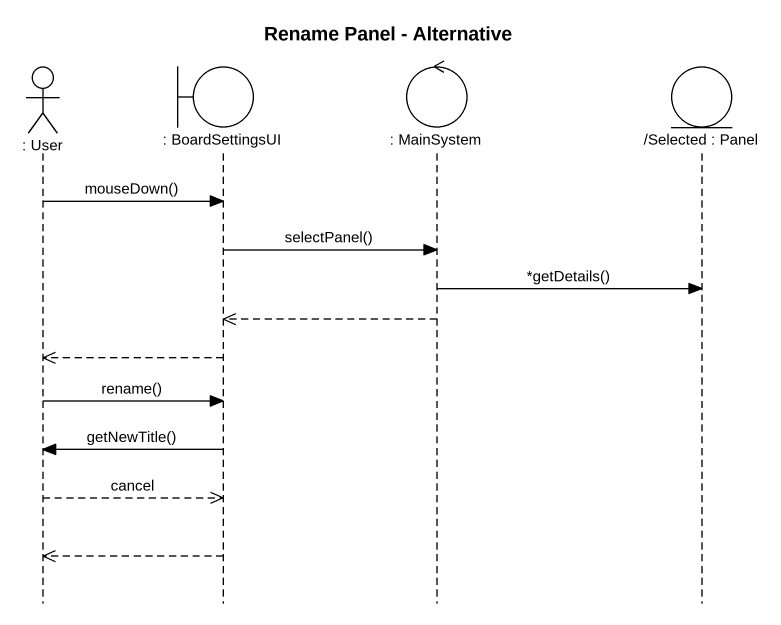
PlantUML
@startuml
title Rename Panel - Alternative
hide footbox
actor ": User" as User
boundary ": BoardSettingsUI" as BoardSettingsUI
control ": MainSystem" as MainSystem
entity "/Selected : Panel" as Selected_Panel

User -> BoardSettingsUI : mouseDown()
BoardSettingsUI -> MainSystem : selectPanel()
MainSystem -> Selected_Panel : *getDetails()
MainSystem -->> BoardSettingsUI
BoardSettingsUI -->> User
User -> BoardSettingsUI : rename()
BoardSettingsUI -> User : getNewTitle()
User -->> BoardSettingsUI : cancel
BoardSettingsUI -->> User
@enduml
